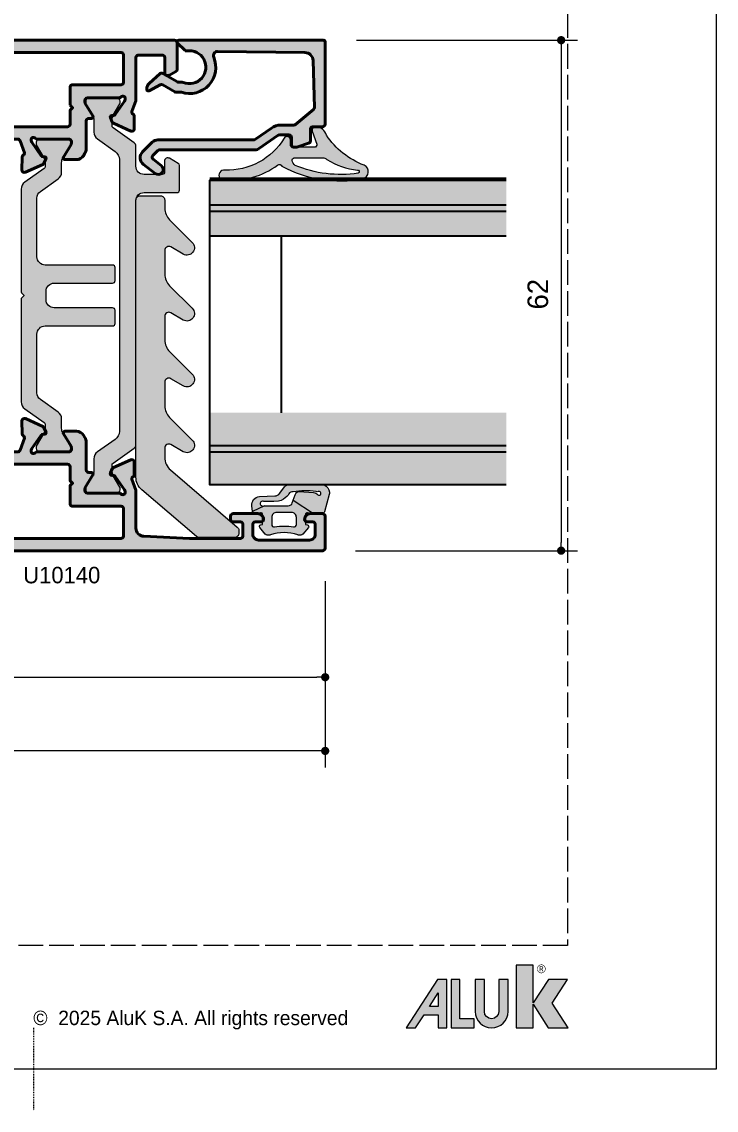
# Model space of a CAD drawing. Header units: millimetres. Extents: x -576 to 4430, y -1196 to 2690.
# Drawn here: x 1945.6 to 2030, y -1196 to -1063.8 of the extents above; entities that cross this region are included whole.
import ezdxf

# ---------------------------------------------------------------- set-up
doc = ezdxf.new("R2010")
doc.units = ezdxf.units.MM
doc.header["$LTSCALE"] = 0.25
doc.header["$MEASUREMENT"] = 0
doc.linetypes.add('ACAD_ISO02W100', pattern=[15, 12, -3])
doc.linetypes.add('DOT2', pattern=[0.125, 0, -0.125])
doc.layers.get('0').update_dxf_attribs({"lineweight": 5})
doc.layers.get('Defpoints').update_dxf_attribs({"lineweight": 5})
for name, color, linetype in [('01_ALUK Logo', 7, 'Continuous'), ('GOMMA', 3, 'Continuous'), ('VETRO', 6, 'Continuous')]:
    doc.layers.add(name, color=color, linetype=linetype)
for name, color, linetype, lineweight in [('01_Aluminum', 4, 'Continuous', 40), ('01_Dimension', 251, 'Continuous', 9), ('01_Fill Glass', 254, 'Continuous', 0), ('01_Fill Plastic', 253, 'Continuous', 0), ('01_Fill Polyamide', 10, 'Continuous', 0), ('01_Glazing', 6, 'Continuous', 25), ('01_Plastic', 3, 'Continuous', 20), ('01_Polyamide', 201, 'Continuous', 20), ('01_Text', 40, 'Continuous', 25)]:
    doc.layers.add(name, color=color, linetype=linetype, lineweight=lineweight)
doc.layers.add('01_Fill 2°material', color=7, linetype='Continuous', lineweight=0, true_color=0xbfbfbf)
doc.layers.add('01_Fill Aluminum', color=7, linetype='Continuous', lineweight=0, true_color=0xdcdcdc)
doc.layers.add('02_Block Frame', color=7, linetype='Continuous', lineweight=5, true_color=0xe2001a, plot=False)
doc.layers.add('02_Layout Grid', color=252, linetype='DOT2', lineweight=5, plot=False, transparency=0.5)
doc.styles.add('Aluk Text', font='GOTHIC.TTF')
doc.styles.get("Standard").update_dxf_attribs({"font": 'arial.ttf'})
doc.dimstyles.new('ALUK Manual 1-1', dxfattribs={"dimtxt": 2.5, "dimasz": 1, "dimexe": 2, "dimexo": 4, "dimgap": 1.5, "dimtad": 3, "dimdec": 1, "dimdsep": 46, "dimtxsty": 'Aluk Text', "dimblk": 'DOT', "dimcen": 0, "dimclrd": 256, "dimclre": 256, "dimclrt": 2, "dimaunit": 1, "dimadec": 0, "dimazin": 0, "dimtfac": 0.7, "dimtdec": 1, "dimtmove": 0, "dimatfit": 3, "dimldrblk": 'DOT', "dimfxl": 1, "dimtolj": 2, "dimlwd": -1, "dimlwe": -1, "dimarcsym": 0})

# ---------------------------------------------------------------- blocks, each defined once
blk = doc.blocks.new('U10140')
at = {"layer": '01_Fill Aluminum', "ltscale": 0.25}
h = blk.add_hatch(color=256, dxfattribs=at)
h.dxf.hatch_style = 1
h.paths.add_polyline_path([(28.2, -8.5), (27.9, -8.2), (28.2, -7.9), (28.2, -2.75, -0.400839), (29.15, -1.75), (34.7, -1.5), (35.4, -1.5, -0.414214), (35.7, -1.8), (35.7, -3.7, 0.414214), (36, -4), (38.1, -4, 0.414214), (38.4, -3.7), (38.4, -3, 0.414214), (38.1, -2.7), (37.2, -2.7, -0.414214), (36.9, -2.4), (36.9, -1.8, -0.414214), (37.2, -1.5), (53.7, -1.5, -0.414214), (54, -1.8), (54, -2.4, -0.414214), (53.7, -2.7), (52.8, -2.7, 0.414214), (52.5, -3), (52.5, -3.7, 0.414214), (52.8, -4), (56.4, -4, 0.414214), (56.7, -3.7), (56.7, -3.3, 0.414214), (56.4, -3), (55.5, -3, -0.414214), (55.2, -2.7), (55.2, -2, -0.414214), (55.5, -1.7), (56.25, -1.7, 0.267949), (56.51, -1.55, -0.267949), (56.77, -1.4), (61.23, -1.4, -0.267949), (61.49, -1.55, 0.267949), (61.75, -1.7), (62.5, -1.7, -0.414214), (62.8, -2), (62.8, -2.7, -0.414214), (62.5, -3), (61.6, -3, 0.414214), (61.3, -3.3), (61.3, -3.7, 0.414214), (61.6, -4), (63.7, -4, 0.414214), (64, -3.7), (64, -0.5, 0.414214), (63.5, 0), (0.3, 0, 0.414214), (0, -0.3), (0, -3.55, 0.267949), (0.15, -3.81), (0.93, -4.26, 0.131652), (1.08, -4.3, 0.569051), (1.5, -4), (1.5, -2.1, -0.414214), (1.8, -1.8), (4.7, -1.8, -0.414214), (5, -2.1), (5, -7.27, 0.086513), (5.02, -7.37), (5.49, -8.67, -0.392793), (5.36, -8.97), (5.34, -8.97, 0.294413), (5.21, -9.19), (5.2, -10.76, 0.548619), (5.62, -11.04), (7.73, -10.09, 0.177976), (7.87, -9.95), (8.11, -9.44, 0.717549), (7.87, -9.15, -0.329769), (7.53, -9.03), (6.41, -7.4), (6.33, -7.22, -0.855531), (6.82, -6.9, 0.213411), (7.05, -7), (10.9, -7, -0.414214), (11.2, -7.3), (11.2, -7.61), (10.23, -9.2, 0.585524), (10.4, -9.5), (10.75, -9.5, -0.414214), (11.05, -9.8), (11.05, -13.21, 0.181148), (11.3, -13.87, 0.307022), (12.22, -14.5), (13.65, -14.5, 0.585524), (13.82, -14.2), (12.85, -12.61), (12.85, -12.3, -0.414214), (13.15, -12), (17, -12, 0.213411), (17.23, -11.9, -0.85546), (17.72, -12.22), (17.64, -12.4), (16.52, -14.03, -0.267949), (16.25, -14.16), (16.13, -14.15, 0.57735), (15.94, -14.44), (16.18, -14.95, 0.177976), (16.32, -15.09), (18.43, -16.04, 0.544467), (18.85, -15.76), (18.84, -14.19, 0.303984), (18.7, -13.97, -0.402738), (18.56, -13.67), (19.09, -12.2, -0.316363), (19.38, -12), (26.2, -12, -0.414214), (26.7, -12.5, 0.414214), (27.2, -13), (27.7, -13, 0.414214), (28.2, -12.5)])
h.paths.add_polyline_path([(26.4, -10.5), (13.3, -10.5, -0.414214), (13, -10.2), (13, -8.5), (12.7, -8.2), (13, -7.9), (13, -5.7, 0.414214), (12.7, -5.4), (6.8, -5.4, -0.414214), (6.5, -5.1), (6.5, -1.8, -0.414214), (6.8, -1.5), (26.4, -1.5, -0.414214), (26.7, -1.8), (26.7, -10.2, -0.414214)], flags=16)
h.paths.add_polyline_path([(64, -58.3, 0.414214), (63.7, -58), (61.6, -58, 0.414214), (61.3, -58.3), (61.3, -58.7, 0.414214), (61.6, -59), (62.5, -59, -0.414214), (62.8, -59.3), (62.8, -60, -0.414214), (62.5, -60.3), (61.75, -60.3, 0.267949), (61.49, -60.45, -0.267949), (61.23, -60.6), (56.77, -60.6, -0.267949), (56.51, -60.45, 0.267949), (56.25, -60.3), (55.5, -60.3, -0.414214), (55.2, -60), (55.2, -59.3, -0.414214), (55.5, -59), (56.4, -59, 0.414214), (56.7, -58.7), (56.7, -58.3, 0.414214), (56.4, -58), (52.8, -58, 0.414214), (52.5, -58.3), (52.5, -59, 0.414214), (52.8, -59.3), (53.7, -59.3, -0.414214), (54, -59.6), (54, -60.2, -0.414214), (53.7, -60.5), (37.2, -60.5, -0.414214), (36.9, -60.2), (36.9, -59.6, -0.414214), (37.2, -59.3), (38.1, -59.3, 0.414214), (38.4, -59), (38.4, -58.3, 0.414214), (38.1, -58), (36, -58, 0.414214), (35.7, -58.3), (35.7, -60.2, -0.414214), (35.4, -60.5), (34.7, -60.5), (29.15, -60.25, -0.400839), (28.2, -59.25), (28.2, -54.1), (27.9, -53.8), (28.2, -53.5), (28.2, -49.5, 0.414214), (27.7, -49), (27.2, -49, 0.414214), (26.7, -49.5, -0.414214), (26.2, -50), (19.38, -50, -0.316363), (19.09, -49.8), (18.56, -48.33, -0.392793), (18.69, -48.03), (18.7, -48.03, 0.294413), (18.84, -47.81), (18.85, -46.24, 0.548619), (18.43, -45.96), (16.32, -46.91, 0.177976), (16.18, -47.05), (15.94, -47.56, 0.717549), (16.18, -47.85, -0.329769), (16.52, -47.97), (17.64, -49.6), (17.72, -49.78, -0.855531), (17.23, -50.1, 0.213411), (17, -50), (13.15, -50, -0.414214), (12.85, -49.7), (12.85, -49.39), (13.82, -47.8, 0.585524), (13.65, -47.5), (12.22, -47.5, 0.307022), (11.3, -48.13, 0.181148), (11.05, -48.79), (11.05, -52.2, -0.414214), (10.75, -52.5), (10.4, -52.5, 0.585524), (10.23, -52.8), (11.2, -54.39), (11.2, -54.7, -0.414214), (10.9, -55), (7.05, -55, 0.213411), (6.82, -55.1, -0.85546), (6.33, -54.78), (6.41, -54.6), (7.53, -52.97, -0.267949), (7.8, -52.84), (7.92, -52.85, 0.57735), (8.11, -52.56), (7.87, -52.05, 0.177976), (7.73, -51.91), (5.62, -50.96, 0.544467), (5.2, -51.24), (5.21, -52.81, 0.303984), (5.35, -53.03, -0.402738), (5.49, -53.33), (5.02, -54.63, 0.086513), (5, -54.73), (5, -59.25, -0.400839), (4.05, -60.25), (-1.5, -60.5), (-7.7, -60.5, -0.414214), (-8, -60.2), (-8, -58.8, -0.414214), (-7.7, -58.5), (-6.8, -58.5, 0.414214), (-6.5, -58.2), (-6.5, -57.8, 0.414214), (-6.8, -57.5), (-9.8, -57.5, 0.414214), (-10.5, -58.2, 0.414214), (-10.2, -58.5), (-9.5, -58.5, -0.414214), (-9.2, -58.8), (-9.2, -60, -0.414214), (-9.9, -60.7), (-16.1, -60.7, -0.414214), (-16.8, -60), (-16.8, -58.8, -0.414214), (-16.5, -58.5), (-15.8, -58.5, 0.414214), (-15.5, -58.2, 0.414214), (-16.2, -57.5), (-17.7, -57.5, 0.414214), (-18, -57.8), (-18, -61.7, 0.414214), (-17.7, -62), (63.5, -62, 0.414214), (64, -61.5)])
h.paths.add_polyline_path([(26.4, -60.5), (6.8, -60.5, -0.414214), (6.5, -60.2), (6.5, -56.9, -0.414214), (6.8, -56.6), (12.7, -56.6, 0.414214), (13, -56.3), (13, -54.1), (12.7, -53.8), (13, -53.5), (13, -51.8, -0.414214), (13.3, -51.5), (26.4, -51.5, -0.414214), (26.7, -51.8), (26.7, -60.2, -0.414214)], flags=16)
at = {"layer": '01_Fill Polyamide', "ltscale": 0.25}
h = blk.add_hatch(color=256, dxfattribs=at)
h.dxf.hatch_style = 1
h.paths.add_polyline_path([(7.01, -14.5, -0.243523), (7.52, -13.52), (9.69, -11.99, 0.243523), (10.11, -11.17), (10.11, -9.71, -0.131571), (10.27, -9.11), (11.08, -7.71, 0.131571), (11.11, -7.61), (11.11, -7.4, 0.414214), (10.71, -7), (7.31, -7, 0.414214), (6.91, -7.4), (6.91, -7.61, 0.131571), (6.94, -7.71), (7.75, -9.11, -0.131571), (7.91, -9.71), (7.91, -10.4, -0.243523), (7.78, -10.64), (5.22, -12.45, 0.243523), (5.01, -12.86), (5.01, -15.3, -0.414214), (4.01, -16.3), (1.81, -16.3, -0.414214), (1.51, -16), (1.51, -14.6, 0.474297), (1.15, -14.31, 0.183081), (0.94, -14.34), (-0.14, -14.96, 0.267949), (-0.29, -15.22), (-0.29, -18.2, 0.414214), (0.01, -18.5), (4.01, -18.5, -0.414214), (5.01, -19.5), (5.01, -49.14, 0.243523), (5.22, -49.55), (7.78, -51.36, -0.243523), (7.91, -51.6), (7.91, -52.29, -0.131571), (7.75, -52.89), (6.94, -54.29, 0.131571), (6.91, -54.39), (6.91, -54.6, 0.414214), (7.31, -55), (10.71, -55, 0.414214), (11.11, -54.6), (11.11, -54.39, 0.131571), (11.08, -54.29), (10.27, -52.89, -0.131571), (10.11, -52.29), (10.11, -50.83, 0.243523), (9.69, -50.01), (7.52, -48.48, -0.243523), (7.01, -47.5)])
h = blk.add_hatch(color=256, dxfattribs=at)
h.dxf.hatch_style = 1
h.paths.add_polyline_path([(18.93, -18.07, 0.243523), (18.51, -17.25), (16.16, -15.59, -0.243523), (16.03, -15.35), (16.03, -14.89, -0.131571), (16.2, -14.29), (17.11, -12.71, 0.131571), (17.13, -12.61), (17.13, -12.4, 0.414214), (16.73, -12), (13.33, -12, 0.414214), (12.93, -12.4), (12.93, -12.61, 0.131571), (12.96, -12.71), (13.87, -14.29, -0.131571), (14.03, -14.89), (14.03, -16.02, 0.243523), (14.46, -16.84), (16.61, -18.36, -0.243523), (17.03, -19.17), (17.03, -26.3, -0.414214), (16.03, -27.3), (7.83, -27.3, 0.414214), (7.53, -27.6), (7.53, -29.2, 0.414214), (7.83, -29.5), (14.93, -29.5, -0.414214), (15.93, -30.5), (15.93, -31.5, -0.414214), (14.93, -32.5), (7.83, -32.5, 0.414214), (7.53, -32.8), (7.53, -34.4, 0.414214), (7.83, -34.7), (16.03, -34.7, -0.414214), (17.03, -35.7), (17.03, -42.83, -0.243523), (16.61, -43.64), (14.46, -45.16, 0.243523), (14.03, -45.98), (14.03, -47.11, -0.131571), (13.87, -47.71), (12.96, -49.29, 0.131571), (12.93, -49.39), (12.93, -49.6, 0.414214), (13.33, -50), (16.73, -50, 0.414214), (17.13, -49.6), (17.13, -49.39, 0.131571), (17.11, -49.29), (16.2, -47.71, -0.131571), (16.03, -47.11), (16.03, -46.65, -0.243523), (16.16, -46.41), (18.51, -44.75, 0.243523), (18.93, -43.93), (18.93, -31.38, 0.198912), (18.91, -31.31), (18.66, -31.07, -0.414214), (18.66, -30.93), (18.91, -30.69, 0.198912), (18.93, -30.62)])
at = {"layer": '01_Aluminum'}
for points in [[(38.4, -3, 0.414214), (38.1, -2.7), (37.2, -2.7, -0.414214), (36.9, -2.4), (36.9, -1.8, -0.414214), (37.2, -1.5), (53.7, -1.5, -0.414214), (54, -1.8), (54, -2.4, -0.414214), (53.7, -2.7), (52.8, -2.7, 0.414214), (52.5, -3), (52.5, -3.7, 0.414214), (52.8, -4), (56.4, -4, 0.414214), (56.7, -3.7), (56.7, -3.3, 0.414214), (56.4, -3), (55.5, -3, -0.414214), (55.2, -2.7), (55.2, -2, -0.414214), (55.5, -1.7), (56.25, -1.7, 0.267949), (56.51, -1.55, -0.267949), (56.77, -1.4), (61.23, -1.4, -0.267949), (61.49, -1.55, 0.267949), (61.75, -1.7), (62.5, -1.7, -0.414214), (62.8, -2), (62.8, -2.7, -0.414214), (62.5, -3), (61.6, -3, 0.414214), (61.3, -3.3), (61.3, -3.7, 0.414214), (61.6, -4), (63.7, -4, 0.414214), (64, -3.7), (64, -0.5, 0.414214), (63.5, 0), (0.3, 0, 0.414214), (0, -0.3), (0, -3.55, 0.267949), (0.15, -3.81), (0.93, -4.26, 0.131652), (1.08, -4.3), (1.2, -4.3, 0.414214), (1.5, -4), (1.5, -2.1, -0.414214), (1.8, -1.8), (4.7, -1.8, -0.414214), (5, -2.1), (5, -7.27, 0.086513), (5.02, -7.37), (5.49, -8.67, -0.392793), (5.36, -8.97), (5.34, -8.97, 0.294413), (5.21, -9.19), (5.2, -10.76, 0.548619), (5.62, -11.04), (7.73, -10.09, 0.177976), (7.87, -9.95), (8.11, -9.44, 0.57735), (7.92, -9.15), (7.8, -9.16, -0.267949), (7.53, -9.03), (6.41, -7.4), (6.33, -7.22, -0.85546), (6.82, -6.9, 0.213411), (7.05, -7), (10.9, -7, -0.414214), (11.2, -7.3), (11.2, -7.52, -0.137872), (11.16, -7.68), (10.23, -9.2, 0.585524), (10.4, -9.5), (10.75, -9.5, -0.414214), (11.05, -9.8), (11.05, -13.21, 0.137872), (11.2, -13.73), (11.37, -14.02, 0.261413), (12.22, -14.5), (13.65, -14.5, 0.585524), (13.82, -14.2), (12.89, -12.68, -0.137872), (12.85, -12.52), (12.85, -12.3, -0.414214), (13.15, -12), (17, -12, 0.213411), (17.23, -11.9, -0.85546), (17.72, -12.22), (17.64, -12.4), (16.52, -14.03, -0.267949), (16.25, -14.16), (16.13, -14.15, 0.57735), (15.94, -14.44), (16.18, -14.95, 0.177976), (16.32, -15.09), (18.43, -16.04, 0.548619), (18.85, -15.76), (18.84, -14.19, 0.294413), (18.7, -13.97), (18.69, -13.97, -0.392793), (18.56, -13.67), (19.09, -12.2, -0.316363), (19.38, -12), (26.2, -12, -0.414214), (26.7, -12.5, 0.414214), (27.2, -13), (27.7, -13, 0.414214), (28.2, -12.5), (28.2, -8.5), (27.9, -8.2), (28.2, -7.9), (28.2, -2.75, -0.400839), (29.15, -1.75), (34.7, -1.5), (35.4, -1.5, -0.414214), (35.7, -1.8), (35.7, -3.7, 0.414214), (36, -4), (38.1, -4, 0.414214), (38.4, -3.7)], [(13, -7.9), (13, -5.7, 0.414214), (12.7, -5.4), (6.8, -5.4, -0.414214), (6.5, -5.1), (6.5, -1.8, -0.414214), (6.8, -1.5), (26.4, -1.5, -0.414214), (26.7, -1.8), (26.7, -10.2, -0.414214), (26.4, -10.5), (13.3, -10.5, -0.414214), (13, -10.2), (13, -8.5), (12.7, -8.2)], [(36.9, -60.2, 0.414214), (37.2, -60.5), (53.7, -60.5, 0.414214), (54, -60.2), (54, -59.6, 0.414214), (53.7, -59.3), (52.8, -59.3, -0.414214), (52.5, -59), (52.5, -58.3, -0.414214), (52.8, -58), (56.4, -58, -0.414214), (56.7, -58.3), (56.7, -58.7, -0.414214), (56.4, -59), (55.5, -59, 0.414214), (55.2, -59.3), (55.2, -60, 0.414214), (55.5, -60.3), (56.25, -60.3, -0.267949), (56.51, -60.45, 0.267949), (56.77, -60.6), (61.23, -60.6, 0.267949), (61.49, -60.45, -0.267949), (61.75, -60.3), (62.5, -60.3, 0.414214), (62.8, -60), (62.8, -59.3, 0.414214), (62.5, -59), (61.6, -59, -0.414214), (61.3, -58.7), (61.3, -58.3, -0.414214), (61.6, -58), (63.7, -58, -0.414214), (64, -58.3), (64, -61.5, -0.414214), (63.5, -62), (-17.7, -62, -0.414214), (-18, -61.7), (-18, -57.8, -0.414214), (-17.7, -57.5), (-16.2, -57.5, -0.414214), (-15.5, -58.2, -0.414214), (-15.8, -58.5), (-16.5, -58.5, 0.414214), (-16.8, -58.8), (-16.8, -60, 0.414214), (-16.1, -60.7), (-9.9, -60.7, 0.414214), (-9.2, -60), (-9.2, -58.8, 0.414214), (-9.5, -58.5), (-10.2, -58.5, -0.414214), (-10.5, -58.2, -0.414214), (-9.8, -57.5), (-6.8, -57.5, -0.414214), (-6.5, -57.8), (-6.5, -58.2, -0.414214), (-6.8, -58.5), (-7.7, -58.5, 0.414214), (-8, -58.8), (-8, -60.2, 0.414214), (-7.7, -60.5), (-1.5, -60.5), (4.05, -60.25, 0.400839), (5, -59.25), (5, -54.73, -0.086513), (5.02, -54.63), (5.49, -53.33, 0.392793), (5.36, -53.03), (5.34, -53.03, -0.294413), (5.21, -52.81), (5.2, -51.24, -0.548619), (5.62, -50.96), (7.73, -51.91, -0.177976), (7.87, -52.05), (8.11, -52.56, -0.57735), (7.92, -52.85), (7.8, -52.84, 0.267949), (7.53, -52.97), (6.41, -54.6), (6.33, -54.78, 0.85546), (6.82, -55.1, -0.213411), (7.05, -55), (10.9, -55, 0.414214), (11.2, -54.7), (11.2, -54.48, 0.137872), (11.16, -54.32), (10.23, -52.8, -0.585524), (10.4, -52.5), (10.75, -52.5, 0.414214), (11.05, -52.2), (11.05, -48.79, -0.137872), (11.2, -48.27), (11.37, -47.98, -0.261413), (12.22, -47.5), (13.65, -47.5, -0.585524), (13.82, -47.8), (12.89, -49.32, 0.137872), (12.85, -49.48), (12.85, -49.7, 0.414214), (13.15, -50), (17, -50, -0.213411), (17.23, -50.1, 0.85546), (17.72, -49.78), (17.64, -49.6), (16.52, -47.97, 0.267949), (16.25, -47.84), (16.13, -47.85, -0.57735), (15.94, -47.56), (16.18, -47.05, -0.177976), (16.32, -46.91), (18.43, -45.96, -0.548619), (18.85, -46.24), (18.84, -47.81, -0.294413), (18.7, -48.03), (18.69, -48.03, 0.392793), (18.56, -48.33), (19.09, -49.8, 0.316363), (19.38, -50), (26.2, -50, 0.414214), (26.7, -49.5, -0.414214), (27.2, -49), (27.7, -49, -0.414214), (28.2, -49.5), (28.2, -53.5), (27.9, -53.8), (28.2, -54.1), (28.2, -59.25, 0.400839), (29.15, -60.25), (34.7, -60.5), (35.4, -60.5, 0.414214), (35.7, -60.2), (35.7, -58.3, -0.414214), (36, -58), (38.1, -58, -0.414214), (38.4, -58.3), (38.4, -59, -0.414214), (38.1, -59.3), (37.2, -59.3, 0.414214), (36.9, -59.6)], [(6.5, -60.2, 0.414214), (6.8, -60.5), (26.4, -60.5, 0.414214), (26.7, -60.2), (26.7, -51.8, 0.414214), (26.4, -51.5), (13.3, -51.5, 0.414214), (13, -51.8), (13, -53.5), (12.7, -53.8), (13, -54.1), (13, -56.3, -0.414214), (12.7, -56.6), (6.8, -56.6, 0.414214), (6.5, -56.9)]]:
    blk.add_lwpolyline(points, format="xyb", close=True, dxfattribs=at)
at = {"layer": '01_Polyamide'}
for points in [[(9.69, -11.99), (7.52, -13.52, 0.243523), (7.01, -14.5), (7.01, -47.5, 0.243523), (7.52, -48.48), (9.69, -50.01, -0.243523), (10.11, -50.83), (10.11, -52.29, 0.131571), (10.27, -52.89), (11.08, -54.29, -0.131571), (11.11, -54.39), (11.11, -54.6, -0.414214), (10.71, -55), (7.31, -55, -0.414214), (6.91, -54.6), (6.91, -54.39, -0.131571), (6.94, -54.29), (7.75, -52.89, 0.131571), (7.91, -52.29), (7.91, -51.6, 0.243523), (7.78, -51.36), (5.22, -49.55, -0.243523), (5.01, -49.14), (5.01, -19.5, 0.414214), (4.01, -18.5), (0.01, -18.5, -0.414214), (-0.29, -18.2), (-0.29, -15.22, -0.267949), (-0.14, -14.96), (0.94, -14.34, -0.131652), (1.09, -14.3), (1.21, -14.3, -0.414214), (1.51, -14.6), (1.51, -16, 0.414214), (1.81, -16.3), (4.01, -16.3, 0.414214), (5.01, -15.3), (5.01, -12.86, -0.243523), (5.22, -12.45), (7.78, -10.64, 0.243523), (7.91, -10.4), (7.91, -9.71, 0.131571), (7.75, -9.11), (6.94, -7.71, -0.131571), (6.91, -7.61), (6.91, -7.4, -0.414214), (7.31, -7), (10.71, -7, -0.414214), (11.11, -7.4), (11.11, -7.61, -0.131571), (11.08, -7.71), (10.27, -9.11, 0.131571), (10.11, -9.71), (10.11, -11.17, -0.243523)], [(15.93, -30.5, 0.414214), (14.93, -29.5), (7.83, -29.5, -0.414214), (7.53, -29.2), (7.53, -27.6, -0.414214), (7.83, -27.3), (16.03, -27.3, 0.414214), (17.03, -26.3), (17.03, -19.17, 0.243523), (16.61, -18.36), (14.46, -16.84, -0.243523), (14.03, -16.02), (14.03, -14.89, 0.131571), (13.87, -14.29), (12.96, -12.71, -0.131571), (12.93, -12.61), (12.93, -12.4, -0.414214), (13.33, -12), (16.73, -12, -0.414214), (17.13, -12.4), (17.13, -12.61, -0.131571), (17.11, -12.71), (16.2, -14.29, 0.131571), (16.03, -14.89), (16.03, -15.35, 0.243523), (16.16, -15.59), (18.51, -17.25, -0.243523), (18.93, -18.07), (18.93, -30.62, -0.198912), (18.91, -30.69), (18.66, -30.93, 0.414214), (18.66, -31.07), (18.91, -31.31, -0.198912), (18.93, -31.38), (18.93, -43.93, -0.243523), (18.51, -44.75), (16.16, -46.41, 0.243523), (16.03, -46.65), (16.03, -47.11, 0.131571), (16.2, -47.71), (17.11, -49.29, -0.131571), (17.13, -49.39), (17.13, -49.6, -0.414214), (16.73, -50), (13.33, -50, -0.414214), (12.93, -49.6), (12.93, -49.39, -0.131571), (12.96, -49.29), (13.87, -47.71, 0.131571), (14.03, -47.11), (14.03, -45.98, -0.243523), (14.46, -45.16), (16.61, -43.64, 0.243523), (17.03, -42.83), (17.03, -35.7, 0.414214), (16.03, -34.7), (7.83, -34.7, -0.414214), (7.53, -34.4), (7.53, -32.8, -0.414214), (7.83, -32.5), (14.93, -32.5, 0.414214), (15.93, -31.5)]]:
    blk.add_lwpolyline(points, format="xyb", close=True, dxfattribs=at)
blk = doc.blocks.new('V09050')
at = {"layer": '01_Fill Plastic'}
blk.add_hatch(color=256, dxfattribs=at).paths.add_polyline_path([(0.78, -5.64, 0.178558), (0.9, -5.32), (0.9, -1, 0.414214), (0.4, -0.5), (0.01, -0.5, 0.219427), (-0.37, -0.68), (-7.31, -8.8, -0.219427), (-8.83, -9.5), (-9.95, -9.5, -0.57735), (-10.39, -8.75), (-9.52, -7.25, 0.876976), (-10.94, -6.16), (-13.69, -8.91, -0.198912), (-15.1, -9.5), (-17.95, -9.5, -0.57735), (-18.39, -8.75), (-17.52, -7.25, 0.876976), (-18.94, -6.16), (-21.69, -8.91, -0.198912), (-23.1, -9.5), (-25.95, -9.5, -0.57735), (-26.39, -8.75), (-25.52, -7.25, 0.876976), (-26.94, -6.16), (-29.69, -8.91, -0.198912), (-31.1, -9.5), (-33.95, -9.5, -0.57735), (-34.39, -8.75), (-33.52, -7.25, 0.876976), (-34.94, -6.16), (-37.69, -8.91, -0.198912), (-39.1, -9.5), (-40.1, -9.5, 0.414214), (-40.6, -10), (-40.6, -12.5, 0.414214), (-40.1, -13), (-6.43, -13, 0.219427), (-4.91, -12.3)])
at = {"layer": '01_Plastic'}
blk.add_lwpolyline([(-40.6, -10, -0.414214), (-40.1, -9.5), (-39.1, -9.5, 0.198912), (-37.69, -8.91), (-34.94, -6.16, -0.876976), (-33.52, -7.25), (-34.39, -8.75, 0.57735), (-33.95, -9.5), (-31.1, -9.5, 0.198912), (-29.69, -8.91), (-26.94, -6.16, -0.876976), (-25.52, -7.25), (-26.39, -8.75, 0.57735), (-25.95, -9.5), (-23.1, -9.5, 0.198912), (-21.69, -8.91), (-18.94, -6.16, -0.876976), (-17.52, -7.25), (-18.39, -8.75, 0.57735), (-17.95, -9.5), (-15.1, -9.5, 0.198912), (-13.69, -8.91), (-10.94, -6.16, -0.876976), (-9.52, -7.25), (-10.39, -8.75, 0.57735), (-9.95, -9.5), (-8.83, -9.5, 0.219427), (-7.31, -8.8), (-0.37, -0.68, -0.219427), (0.01, -0.5), (0.4, -0.5, -0.414214), (0.9, -1), (0.9, -5.32, -0.178558), (0.78, -5.64), (-4.91, -12.3, -0.219427), (-6.43, -13), (-40.1, -13, -0.414214), (-40.6, -12.5)], format="xyb", close=True, dxfattribs=at)
blk = doc.blocks.new('N10822')
at = {"layer": '01_Fill Aluminum', "ltscale": 0.25}
h = blk.add_hatch(color=256, dxfattribs=at)
h.dxf.hatch_style = 1
h.paths.add_polyline_path([(18.3, 0.1, 0.414214), (18.1, 0.3), (0.5, 0.3, 0.668179), (0.36, -0.04), (1.23, -0.92, 0.239713), (1.49, -1, -1.314619), (1.05, -4.83, 0.096472), (0.94, -4.81), (0.5, -4.81, -0.131652), (0.35, -4.77), (-1.45, -3.73, 0.32492), (-1.8, -3.77), (-3.06, -4.9, 0.221443), (-3.39, -5.68, 0.543658), (-3.1, -5.84), (-1.75, -5.11, -0.260828), (-1.45, -5.11), (0.03, -5.97, 0.131652), (0.18, -6.01), (0.73, -6.01, -0.077954), (0.82, -6.02, 0.639471), (4.76, -1.75, -0.535663), (5.22, -1.06), (15.84, -1.19, -0.402203), (16.83, -2.16), (16.99, -7.85, -0.237824), (16.88, -8.1), (14.69, -9.93, -0.175595), (14.5, -10), (12.9, -10, 0.153915), (11.76, -10.36), (9.83, -11.71, -0.153915), (9.54, -11.8), (-2.02, -11.8, 0.198912), (-2.73, -12.09), (-3.9, -13.27, 0.457988), (-3.79, -14.78), (-2.36, -15.88, 1), (-1.63, -14.92), (-2.62, -14.16, -0.452966), (-2.65, -13.71), (-2.03, -13.09, -0.198912), (-1.81, -13), (9.92, -13, 0.153915), (10.21, -12.91), (12.57, -11.25, -0.153915), (12.75, -11.2), (13.9, -11.2, -0.414214), (14.2, -11.5), (14.2, -12.4, 0.414214), (14.5, -12.7), (14.77, -12.7, 0.078702), (14.86, -12.69), (16.29, -12.22, 0.32492), (16.5, -11.93), (16.5, -10.5, -0.414214), (16.8, -10.2), (18, -10.2, 0.414214), (18.3, -9.9)])
at = {"layer": '01_Aluminum'}
blk.add_lwpolyline([(0.82, -6.02, 0.077954), (0.73, -6.01), (0.18, -6.01, -0.131652), (0.03, -5.97), (-1.45, -5.11, 0.260828), (-1.75, -5.11), (-3.1, -5.84, -0.568509), (-3.39, -5.67), (-3.39, -5.65, -0.212557), (-3.06, -4.9), (-1.8, -3.77, -0.32492), (-1.45, -3.73), (0.35, -4.77, 0.131652), (0.5, -4.81), (0.94, -4.81, -0.096472), (1.05, -4.83, 1.314619), (1.49, -1, -0.239713), (1.23, -0.92), (0.36, -0.04, -0.668179), (0.5, 0.3), (18.1, 0.3, -0.414214), (18.3, 0.1), (18.3, -9.9, -0.414216), (18, -10.2), (16.8, -10.2, 0.414214), (16.5, -10.5), (16.5, -11.93, -0.32492), (16.29, -12.22), (14.86, -12.69, -0.078702), (14.77, -12.7), (14.5, -12.7, -0.414214), (14.2, -12.4), (14.2, -11.5, 0.414214), (13.9, -11.2), (12.75, -11.2, 0.153915), (12.57, -11.25), (10.21, -12.91, -0.153915), (9.92, -13), (-1.81, -13, 0.198912), (-2.03, -13.09), (-2.65, -13.71, 0.452966), (-2.62, -14.16), (-1.63, -14.92, -1), (-2.36, -15.88), (-3.79, -14.78, -0.457988), (-3.9, -13.27), (-2.73, -12.09, -0.198912), (-2.02, -11.8), (9.54, -11.8, 0.153915), (9.83, -11.71), (11.76, -10.36, -0.153915), (12.9, -10), (14.5, -10, 0.175595), (14.69, -9.93), (16.88, -8.1, 0.237824), (16.99, -7.85), (16.83, -2.16, 0.402203), (15.84, -1.19), (5.23, -1.06, 0.542071), (4.76, -1.75, -0.639471)], format="xyb", close=True, dxfattribs=at)
blk = doc.blocks.new('809120')
at = {"layer": '01_Fill Plastic', "ltscale": 0.25}
h = blk.add_hatch(color=256, dxfattribs=at)
h.dxf.hatch_style = 1
h.paths.add_polyline_path([(-9.32, -2.78, 1.248095), (-9.27, -3.97, 0.180641), (-2.91, -2.16, -0.571388), (-2.39, -2.31, 0.168668), (7.45, -3.84, 0.698506), (7.61, -2.17, -0.159099), (3.03, 1.47, 0.302817), (1.73, 2.5, 0.536771), (1.31, 1.97), (1.84, 0.39, -0.511773), (1.55, 0), (-1.05, 0, -0.414214), (-1.35, 0.3), (-1.35, 0.9, 0.752498), (-2.1, 1.11, -0.27203)])
h.paths.add_polyline_path([(-0.88, -1.3), (2.72, -1.3, -0.138334), (3.09, -1.49, 0.117417), (6.79, -2.77, -0.964685), (6.87, -3.15, -0.136865), (-0.77, -2.2, -0.234974), (-1.15, -1.61, -0.505344)], flags=16)
at = {"layer": '01_Plastic'}
for points in [[(-1.35, 0.9, 0.752498), (-2.1, 1.11, -0.27203), (-9.32, -2.78, 1.248095), (-9.27, -3.97, 0.180641), (-2.91, -2.16, -0.571388), (-2.39, -2.31, 0.168668), (7.45, -3.84, 0.698506), (7.61, -2.17, -0.159099), (3.03, 1.47, 0.302817), (1.73, 2.5, 0.536771), (1.31, 1.97), (1.84, 0.39, -0.511773), (1.55, 0), (-1.05, 0, -0.414214), (-1.35, 0.3)], [(6.87, -3.15, -0.136865), (-0.77, -2.2, -0.234974), (-1.15, -1.61, -0.505344), (-0.88, -1.3), (2.72, -1.3, -0.138334), (3.09, -1.49, 0.117417), (6.79, -2.77, -0.964685)]]:
    blk.add_lwpolyline(points, format="xyb", close=True, dxfattribs=at)
blk = doc.blocks.new('_Dot')
at = {"color": 0, "linetype": 'ByBlock', "lineweight": -2}
blk.add_line((-0.5, 0), (-1, 0), dxfattribs=at)
at = {"color": 0, "linetype": 'ByBlock', "const_width": 0.5}
blk.add_lwpolyline([(-0.25, 0, 1), (0.25, 0, 1)], format="xyb", close=True, dxfattribs=at)
blk = doc.blocks.new('*D339')
at = {"layer": '01_Dimension', "ltscale": 0.25, "transparency": 16777216}
for p, q in [((1900.47, -1131.54), (1900.47, -1145.41)), ((1982.47, -1131.74), (1982.47, -1145.41)), ((1901.47, -1143.41), (1981.47, -1143.41))]:
    blk.add_line(p, q, dxfattribs=at)
at = {"layer": 'Defpoints', "color": 0, "ltscale": 0.25, "transparency": 16777216}
for p in [(1900.47, -1127.54), (1982.47, -1127.74), (1982.47, -1143.41)]:
    blk.add_point(p, dxfattribs=at)
at = {"layer": '01_Dimension', "ltscale": 0.25, "transparency": 16777216, "rotation": 180}
blk.add_blockref('_Dot', (1900.47, -1143.41), dxfattribs=at)
at = {"layer": '01_Dimension', "ltscale": 0.25, "transparency": 16777216}
blk.add_blockref('_Dot', (1982.47, -1143.41), dxfattribs=at)
at = {"layer": '01_Dimension', "color": 2, "ltscale": 0.25, "transparency": 16777216, "insert": (1941.47, -1140.6), "char_height": 2.5, "attachment_point": 5, "style": 'Aluk Text'}
blk.add_mtext('\\A2;82', dxfattribs=at)
blk = doc.blocks.new('*D340')
at = {"layer": '01_Dimension', "ltscale": 0.25, "transparency": 16777216}
for p, q in [((1986.27, -1066.04), (2013.15, -1066.04)), ((2011.15, -1067.04), (2011.15, -1127.04)), ((1986.17, -1128.04), (2013.15, -1128.04))]:
    blk.add_line(p, q, dxfattribs=at)
at = {"layer": 'Defpoints', "color": 0, "ltscale": 0.25, "transparency": 16777216}
for p in [(1982.27, -1066.04), (1982.17, -1128.04), (2011.15, -1128.04)]:
    blk.add_point(p, dxfattribs=at)
at = {"layer": '01_Dimension', "ltscale": 0.25, "transparency": 16777216}
for p, rotation in [((2011.15, -1066.04), 90), ((2011.15, -1128.04), 270)]:
    blk.add_blockref('_Dot', p, dxfattribs=dict(at, rotation=rotation))
at = {"layer": '01_Dimension', "color": 2, "ltscale": 0.25, "transparency": 16777216, "insert": (2008.33, -1096.89), "char_height": 2.5, "attachment_point": 5, "rotation": 90, "style": 'Aluk Text'}
blk.add_mtext('\\A2;62', dxfattribs=at)
blk = doc.blocks.new('*D341')
at = {"layer": '01_Dimension', "ltscale": 0.25, "transparency": 16777216}
for p, q in [((1864.87, -1132.04), (1864.87, -1154.36)), ((1982.47, -1131.74), (1982.47, -1154.36)), ((1981.47, -1152.36), (1865.87, -1152.36))]:
    blk.add_line(p, q, dxfattribs=at)
at = {"layer": 'Defpoints', "color": 0, "ltscale": 0.25, "transparency": 16777216}
for p in [(1864.87, -1128.04), (1982.47, -1127.74), (1864.87, -1152.36)]:
    blk.add_point(p, dxfattribs=at)
at = {"layer": '01_Dimension', "ltscale": 0.25, "transparency": 16777216, "rotation": 180}
blk.add_blockref('_Dot', (1864.87, -1152.36), dxfattribs=at)
at = {"layer": '01_Dimension', "ltscale": 0.25, "transparency": 16777216}
blk.add_blockref('_Dot', (1982.47, -1152.36), dxfattribs=at)
at = {"layer": '01_Dimension', "color": 2, "ltscale": 0.25, "transparency": 16777216, "insert": (1923.67, -1149.58), "char_height": 2.5, "attachment_point": 5, "style": 'Aluk Text'}
blk.add_mtext('\\A2;117.5', dxfattribs=at)
blk = doc.blocks.new('A$C14581')
at = {"layer": '01_Text', "insert": (0, -0.19), "char_height": 2, "attachment_point": 7, "style": 'Aluk Text'}
blk.add_mtext_dynamic_manual_height_columns('{\\fPoppins|b0|i0|c0|p2;\\H0.875x;©  2025 AluK S.A. All rights reserved}', width=51.3351, gutter_width=204.25, heights=[0], dxfattribs=at)
blk = doc.blocks.new('AluK Logo')
at = {"layer": '01_ALUK Logo', "true_color": 0xe2001a}
h = blk.add_hatch(color=242, dxfattribs=at)
h.dxf.hatch_style = 1
h.paths.add_polyline_path([(18.02, 3.04), (19.92, 5.98), (17.56, 5.98), (15.66, 3.11), (15.66, 7.76), (13.58, 7.76), (13.58, 0), (15.66, 0), (15.66, 2.93), (17.53, 0), (20, 0)])
at = {"layer": '01_ALUK Logo', "true_color": 0x323338}
h = blk.add_hatch(color=250, dxfattribs=at)
h.dxf.hatch_style = 1
h.paths.add_polyline_path([(3.94, 0), (5.02, 0), (5.02, 5.96), (3.87, 5.96), (0, 0), (1.15, 0), (2.2, 1.63), (3.94, 1.63)])
h.paths.add_polyline_path([(3.95, 2.64), (2.86, 2.64), (3.95, 4.31)], flags=16)
h = blk.add_hatch(color=250, dxfattribs=at)
h.dxf.hatch_style = 1
h.paths.add_polyline_path([(6.62, 1.12), (6.62, 5.97), (5.53, 5.97), (5.53, 0), (8.38, 0), (8.38, 1.12)])
h = blk.add_hatch(color=250, dxfattribs=at)
h.dxf.hatch_style = 1
h.paths.add_polyline_path([(12.57, 5.97), (11.43, 5.97), (11.43, 2.02, -1), (9.65, 2.02), (9.65, 5.97), (8.52, 5.97), (8.52, 2.02, 0.999791), (12.57, 2.02)])
at = {"layer": '01_ALUK Logo', "color": 242, "lineweight": 0, "true_color": 0xe2001a}
blk.add_lwpolyline([(17.53, 0), (20, 0), (18.02, 3.04), (19.92, 5.98), (17.56, 5.98), (15.66, 3.11), (15.66, 7.76), (13.58, 7.76), (13.58, 0), (15.66, 0), (15.66, 2.93)], close=True, dxfattribs=at)
at = {"layer": '01_ALUK Logo', "color": 250, "lineweight": 0, "true_color": 0x323338}
for points in [[(2.2, 1.63), (3.94, 1.63), (3.94, 0), (5.02, 0), (5.02, 5.96), (3.87, 5.96), (0, 0), (1.15, 0)], [(8.38, 0), (8.38, 1.12), (6.62, 1.12), (6.62, 5.97), (5.53, 5.97), (5.53, 0)], [(2.86, 2.64), (3.95, 4.31), (3.95, 2.64)]]:
    blk.add_lwpolyline(points, close=True, dxfattribs=at)
blk.add_lwpolyline([(9.65, 2.02), (9.65, 5.97), (8.52, 5.97), (8.52, 2.02, 1), (12.57, 2.02), (12.57, 5.97), (11.43, 5.97), (11.43, 2.02, -1)], format="xyb", close=True, dxfattribs=at)
at = {"layer": '01_ALUK Logo', "color": 242, "lineweight": 0, "true_color": 0xe2001a, "insert": (16.69, 7.28), "char_height": 1.06, "attachment_point": 5}
blk.add_mtext_dynamic_manual_height_columns('®', width=0.2845, gutter_width=0.756, heights=[0], dxfattribs=at)
blk = doc.blocks.new('PAGE pari')
at = {"layer": '02_Block Frame'}
blk.add_lwpolyline([(0, 0), (0, 297), (210, 297), (210, 0)], close=True, dxfattribs=at)
at = {"layer": '02_Block Frame', "linetype": 'ACAD_ISO02W100'}
blk.add_lwpolyline([(14.93, 15), (14.93, 282), (191.93, 282), (191.93, 15)], close=True, dxfattribs=at)
at = {"layer": '02_Layout Grid', "color": 6, "ltscale": 0.25}
blk.add_line((127, 5), (127, -5), dxfattribs=at)
at = {"layer": '01_ALUK Logo', "xscale": 0.9841678626162992, "yscale": 0.9841678626162992, "zscale": 0.9841678626162992}
blk.add_blockref('AluK Logo', (172.32, 5), dxfattribs=at)
at = {"layer": '01_Text'}
blk.add_blockref('A$C14581', (127, 5), dxfattribs=at)

msp = doc.modelspace()

# ---------------------------------------------------------------- hatches: boundary and pattern name
at = {"layer": '01_Fill 2°material', "ltscale": 0.25}
h = msp.add_hatch(color=256, dxfattribs=at)
h.dxf.hatch_style = 1
h.paths.add_polyline_path([(1981.071, -1123.543), (1982.091, -1123.543, 0.3394543), (1982.381, -1123.321), (1982.975, -1121.223, 0.1482487), (1983, -1120.934, 0.2751645), (1982.337, -1120.043), (1978.118, -1120.043, 0.2126775), (1977.512, -1120.279), (1976.949, -1121.062, -0.2299984), (1976.334, -1121.394), (1974.472, -1121.475, 0.4281836), (1973.554, -1122.594), (1973.64, -1123.296), (1975.106, -1122.593, -0.2920037), (1974.631, -1122.497, 0.2172113), (1974.617, -1122.467, -0.7781694), (1975.025, -1122.076), (1976.236, -1122.069), (1976.793, -1122.031, 0.0547678), (1977.122, -1121.948), (1977.395, -1121.777), (1977.79, -1121.462, 0.161076), (1977.997, -1121.209), (1978.04, -1121.144, -0.2259164), (1978.59, -1120.88, -0.0661656), (1981.355, -1120.848, 0.1295709), (1981.609, -1120.869, -1.8048413), (1981.577, -1121.265, 0.2184161), (1981.017, -1120.976), (1979.304, -1120.87, 0.3394543), (1978.821, -1121.24), (1978.577, -1121.924)])
at = {"layer": '01_Fill Glass', "ltscale": 0.25}
h = msp.add_hatch(color=256, dxfattribs=at)
h.dxf.hatch_style = 1
h.paths.add_polyline_path([(2004.471, -1089.803), (2004.471, -1083.043), (1968.471, -1083.043), (1968.471, -1089.803)])
h.paths.add_polyline_path([(2004.471, -1120.043), (2004.471, -1111.283), (1968.471, -1111.283), (1968.471, -1120.043)])
at = {"layer": '01_Fill Plastic', "ltscale": 0.25}
h = msp.add_hatch(color=256, dxfattribs=at)
h.dxf.hatch_style = 1
h.paths.add_polyline_path([(1975.713, -1126.143, 0.0847196), (1975.813, -1126.126, -0.170664), (1979.13, -1126.126, 0.0847196), (1979.229, -1126.143), (1979.52, -1126.143, 0.2216947), (1979.75, -1126.036), (1980.424, -1125.232, 0.5486188), (1980.323, -1124.91), (1980.071, -1124.843), (1980.071, -1123.643, -0.4930418), (1980.323, -1123.45), (1980.671, -1123.543), (1981.071, -1123.543), (1978.577, -1121.924), (1978.47, -1122.222, -0.3394543), (1977.987, -1122.593), (1975.106, -1122.593), (1973.64, -1123.296, 0.3635221), (1973.936, -1123.543), (1974.271, -1123.543), (1974.62, -1123.45, -0.4930418), (1974.871, -1123.643), (1974.871, -1124.843), (1974.619, -1124.91, 0.5486188), (1974.518, -1125.232), (1975.192, -1126.036, 0.2216947), (1975.422, -1126.143)])
h.paths.add_polyline_path([(1976.571, -1123.393), (1978.371, -1123.393, -0.4142136), (1978.971, -1123.993), (1978.971, -1124.862, -0.4734737), (1978.612, -1125.156, 0.0993311), (1976.33, -1125.156, -0.4734737), (1975.971, -1124.862), (1975.971, -1123.993, -0.4142136)], flags=16)

# ---------------------------------------------------------------- linework, layer by layer
at = {"layer": '01_Glazing', "ltscale": 0.25}
for p, q in [((1968.471, -1082.803), (2004.471, -1082.803)), ((1968.471, -1086.043), (2004.471, -1086.043)), ((1968.471, -1086.803), (2004.471, -1086.803)), ((1968.471, -1089.803), (2004.471, -1089.803)), ((1968.471, -1115.283), (2004.471, -1115.283)), ((1968.471, -1116.043), (2004.471, -1116.043))]:
    msp.add_line(p, q, dxfattribs=at)
at = {"layer": '01_Glazing'}
msp.add_line((1977.121, -1089.803), (1977.121, -1111.283), dxfattribs=at)
at = {"layer": '01_Plastic'}
for p, q in [((1978.567, -1121.918), (1981.071, -1123.543)), ((1975.106, -1122.593), (1973.64, -1123.296))]:
    msp.add_line(p, q, dxfattribs=at)
for points in [[(1975.713, -1126.143), (1975.422, -1126.143, -0.2216947), (1975.192, -1126.036), (1974.518, -1125.232, -0.5486188), (1974.619, -1124.91), (1974.871, -1124.843), (1974.871, -1123.643, 0.4930418), (1974.62, -1123.45), (1974.271, -1123.543), (1973.936, -1123.543, -0.3635221), (1973.64, -1123.296), (1973.554, -1122.594, -0.4281836), (1974.472, -1121.475), (1976.334, -1121.394, 0.2299984), (1976.949, -1121.062), (1977.512, -1120.279, -0.2126775), (1978.118, -1120.043), (1982.337, -1120.043, -0.2751645), (1983, -1120.934, -0.1482487), (1982.975, -1121.223), (1982.381, -1123.321, -0.3394543), (1982.091, -1123.543), (1980.671, -1123.543), (1980.323, -1123.45, 0.4930418), (1980.071, -1123.643), (1980.071, -1124.843), (1980.323, -1124.91, -0.5486188), (1980.424, -1125.232), (1979.75, -1126.036, -0.2216947), (1979.52, -1126.143), (1979.229, -1126.143, -0.0847196), (1979.13, -1126.126, 0.170664), (1975.813, -1126.126, -0.0847196)], [(1975.106, -1122.593), (1977.987, -1122.593, 0.3394543), (1978.47, -1122.222), (1978.821, -1121.24, -0.3394543), (1979.304, -1120.87), (1981.04, -1120.977, -0.2104988), (1981.577, -1121.265, 1.8048413), (1981.609, -1120.869, -0.1295709), (1981.355, -1120.848, 0.0661656), (1978.59, -1120.88, 0.2259164), (1978.04, -1121.144), (1977.997, -1121.209, -0.161076), (1977.79, -1121.462), (1977.395, -1121.777), (1977.122, -1121.948, -0.0547678), (1976.793, -1122.031), (1976.236, -1122.069), (1975.025, -1122.076, 0.7781694), (1974.617, -1122.467, -0.2172113), (1974.631, -1122.497, 0.2920037)], [(1976.571, -1123.393, 0.4142136), (1975.971, -1123.993), (1975.971, -1124.862, 0.4734737), (1976.33, -1125.156, -0.0993311), (1978.612, -1125.156, 0.4734737), (1978.971, -1124.862), (1978.971, -1123.993, 0.4142136), (1978.371, -1123.393)]]:
    msp.add_lwpolyline(points, format="xyb", close=True, dxfattribs=at)
at = {"layer": 'VETRO'}
msp.add_lwpolyline([(2004.471, -1120.043), (1968.471, -1120.043), (1968.471, -1083.043), (2004.471, -1083.043)], dxfattribs=at)

# ---------------------------------------------------------------- block references
msp.add_blockref('PAGE pari', (1820, -1191))
at = {"layer": '01_Aluminum', "xscale": -1}
msp.add_blockref('U10140', (1964.471, -1066.043), dxfattribs=at)
at = {"layer": '01_Aluminum'}
msp.add_blockref('N10822', (1964.171, -1066.343), dxfattribs=at)
at = {"layer": '01_Plastic', "rotation": 270}
msp.add_blockref('V09050', (1972.471, -1125.543), dxfattribs=at)
at = {"layer": 'GOMMA'}
msp.add_blockref('809120', (1979.598, -1079.043), dxfattribs=at)

# ---------------------------------------------------------------- texts
at = {"layer": '01_Text', "style": 'Aluk Text'}
msp.add_text('U10140', height=2, dxfattribs=at).set_placement((1945.772, -1132.002))

# ---------------------------------------------------------------- dimensions: what is measured, and where the dimension line sits
at = {"layer": '01_Dimension', "ltscale": 0.25}
dim = msp.add_linear_dim(base=(2011.146, -1128.043), p1=(1982.271, -1066.043), p2=(1982.171, -1128.043), angle=270, dimstyle='ALUK Manual 1-1', dxfattribs=at)
dim.commit()
dim.dimension.update_dxf_attribs({"geometry": '*D340', "text_midpoint": (2011.146, -1096.893), "dimtype": 160})
dim = msp.add_linear_dim(base=(1982.471, -1143.414), p1=(1900.471, -1127.543), p2=(1982.471, -1127.743), dimstyle='ALUK Manual 1-1', dxfattribs=at)
dim.commit()
dim.dimension.update_dxf_attribs({"geometry": '*D339', "text_midpoint": (1941.471, -1140.601)})
dim = msp.add_linear_dim(base=(1864.871, -1152.363), p1=(1982.471, -1127.743), p2=(1864.871, -1128.044), text='117.5', dimstyle='ALUK Manual 1-1', dxfattribs=at)
dim.commit()
dim.dimension.update_dxf_attribs({"geometry": '*D341', "text_midpoint": (1923.671, -1149.582)})

doc.saveas('drawing.dxf')
